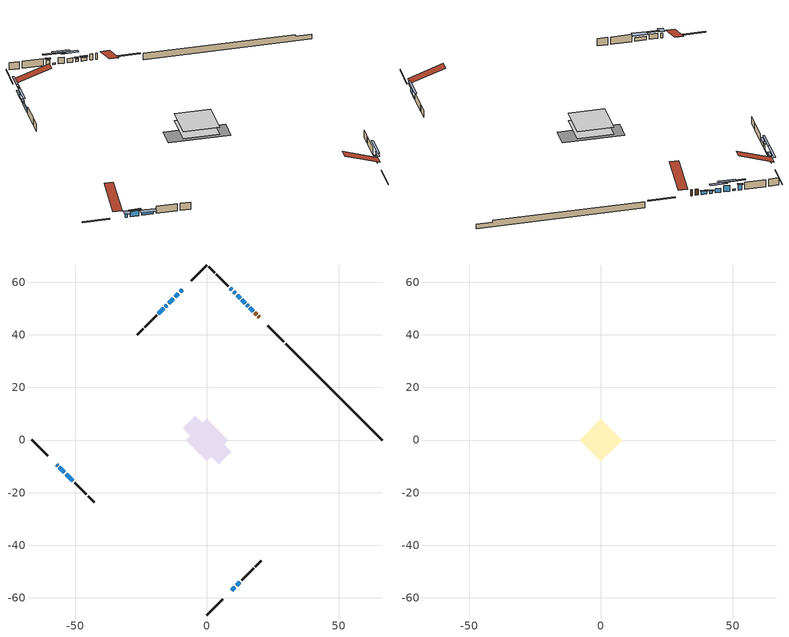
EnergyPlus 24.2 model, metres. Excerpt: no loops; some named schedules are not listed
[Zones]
conditioned space
 floor adiabatic (AdiabaticFloorConstruction): -8,0 0,8 8,0 0,-8 z0.61
 floor foundation (Slab1 construction): -9.16,4.46 -4.46,9.16 9.16,-4.46 4.46,-9.16 z-1.52
 wall outside (RimJoist1 construction): 0,-66.53 6.05,-60.49 / -66.53,0 -60.49,-6.05 / 0,66.53 -6.05,60.49 / 29.24,37.3 23.19,43.34 z0.61:0.91
 wall outside (AdiabaticWallConstruction 1): 19.82,46.71 19.48,47.06 / 18.82,47.71 18.24,48.3 z0.61:2.64
 wall outside (AdiabaticWallConstruction): -57.12,-9.41 -56.76,-9.77 z0.61:2.14; 17.58,48.95 16.32,50.21 / -10.89,55.64 -12.12,54.42 / -53.54,-12.99 -51.03,-15.5 / -16.49,50.04 -18.47,48.06 z0.61:1.73; 15.67,50.87 15.16,51.37 z0.61:1.53; 9.41,-57.12 10.64,-55.9 / 12.63,53.9 11.41,55.13 z0.61:2.67; 14.51,52.03 13.29,53.25 z0.61:2.03; 11.29,-55.24 12.51,-54.02 / -9.41,57.12 -10.24,56.29 / -12.77,53.76 -14.6,51.93 z0.61:1.14; 10.75,55.78 10.14,56.39 z0.61:1.15; -15.26,51.27 -15.84,50.7 / -56.1,-10.43 -54.2,-12.33 z0.61:2.39; 9.48,57.05 8.76,57.77 z0.61:2.44
 wall outside (Wall1 construction): 13.17,-53.37 17.72,-48.82 / -50.37,-16.16 -45.83,-20.71 / -19.13,47.41 -23.67,42.86 / 8.11,58.43 3.56,62.97 z0.61:3.05
 wall outside (Wall2 construction): 18.37,-48.16 20.62,-45.91 / -45.17,-21.37 -42.92,-23.61 / -24.33,42.2 -26.58,39.96 / 2.9,63.63 0.66,65.88 z0.61:3.05
 wall foundation (FoundationWall1 construction): 29.89,36.64,-1.52 29.89,36.64,0.61 62.87,3.66,0.61 62.87,3.66,-0.04 66.53,0,-0.04 66.53,0,-1.52
 window (WindowConstruction 10): -57.12,-9.41 -56.76,-9.77 z0.61:2.13
 window (WindowConstruction 5): 17.58,48.95 16.32,50.21 z0.61:1.73
 window (WindowConstruction 6): 15.67,50.87 15.16,51.37 z0.61:1.52
 window (WindowConstruction 7): 9.41,-57.12 10.64,-55.9 z0.61:2.67
 window (WindowConstruction 8): 14.51,52.03 13.29,53.25 z0.61:2.03
 window (WindowConstruction 9): 12.63,53.9 11.41,55.13 z0.61:2.67
 window (WindowConstruction 12): 11.29,-55.24 12.51,-54.02 z0.61:1.14
 window (WindowConstruction 13): 10.75,55.78 10.14,56.39 z0.61:1.14
 window (WindowConstruction 14): -9.41,57.12 -10.24,56.29 z0.61:1.14
 window (WindowConstruction): -10.9,55.64 -12.12,54.42 z0.61:1.73
 window (WindowConstruction 15): -12.77,53.76 -14.6,51.93 z0.61:1.14
 window (WindowConstruction 1): -15.26,51.27 -15.84,50.7 z0.61:2.39
 window (WindowConstruction 2): -56.1,-10.43 -54.2,-12.33 z0.61:2.39
 window (WindowConstruction 3): -53.54,-12.99 -51.03,-15.5 z0.61:1.73
 window (WindowConstruction 11): 9.48,57.05 8.76,57.77 z0.61:2.44
 window (WindowConstruction 4): -16.49,50.04 -18.47,48.06 z0.61:1.73
 door (Door): 19.82,46.71 19.48,47.06 z0.61:2.64
 door (Door 1): 18.82,47.71 18.24,48.3 z0.61:2.64
 ceiling adiabatic (AdiabaticFloorConstruction): 0,-8 8,0 0,8 -8,0 z0.61
attic - vented
 floor to conditioned space (Floor1 construction Reversed): -8,0 0,8 8,0 0,-8 z3.05
 roof outside (Roof1 construction): 8.76,-57.78,3.05 0.96,-49.98,6.72 -1.09,-52.04,6.72 6.7,-59.83,3.05; -57.78,-8.76,3.05 -49.98,-0.96,6.72 -52.04,1.09,6.72 -59.83,-6.7,3.05; -8.76,57.78,3.05 -0.96,49.98,6.72 1.09,52.04,6.72 -6.7,59.83,3.05; 20.48,46.05,3.05 12.69,38.26,6.72 14.74,36.21,6.72 22.53,44,3.05
shading: -56.33,-10.2 -57.55,-8.98 -58.84,-10.28 -57.62,-11.5 z2.74; 16.11,50.42 17.79,48.74 18.22,49.17 16.54,50.85 z2.03; 14.95,51.58 15.88,50.66 16.31,51.09 15.38,52.01 z1.82; 11.07,-55.47 8.98,-57.55 9.41,-57.98 11.5,-55.9 z3.28; 11.99,54.54 15.8,50.73 16.44,51.38 12.64,55.18 z3.86; 10.11,56.42 13.92,52.61 14.57,53.26 10.76,57.06 z4.5; 14.67,-51.86 9.13,-57.4 9.57,-57.83 15.1,-52.3 z4.19; 7.98,58.55 12.91,53.63 13.34,54.06 8.41,58.98 z4.19; -12.4,54.14 -7.26,59.28 -7.69,59.71 -12.83,54.57 z4.19; -12.33,54.2 -10.68,55.85 -11.12,56.28 -12.76,54.64 z2.03; -16.76,49.77 -10.62,55.92 -11.05,56.35 -17.19,50.2 z4.19; -16.05,50.49 -15.05,51.48 -15.48,51.92 -16.48,50.92 z2.69; -53.77,-12.76 -56.53,-10 -56.97,-10.43 -54.2,-13.2 z3; -50.6,-15.93 -53.97,-12.56 -55.27,-13.85 -51.89,-17.23 z2.34; 8.55,57.98 9.7,56.84 10.13,57.27 8.98,58.41 z2.74; -18.68,47.85 -16.28,50.25 -16.71,50.68 -19.11,48.28 z2.03
[Building]
Building 1: Terrain=Suburbs
[Site:Location]
Quebec Intl AP_QC: Latitude {deg}=46.8; Longitude {deg}=-71.38; Time Zone {hr}=-5; Elevation {m}=74; Keep Site Location Information=Yes
[Site:GroundTemperature:Shallow]
0.0108218, -2.24938, -2.43038, -1.3578, 2.94801, 7.23376, 10.9493, 13.303, 13.5029, 11.5886, 7.96783, 3.81355
[Site:WaterMainsTemperature]
Calculation Method=Schedule; Temperature Schedule=mains temperature schedule
[Material] Roughness=Rough; Thermal Absorptance=0.9
Name | Thickness {m} | Conductivity {W/m-K} | Density {kg/m3} | Specific Heat {J/kg-K} | Solar Absorptance | Visible Absorptance
asphalt or fiberglass shingles | 0.00635 | 0.162714 | 1121.4 | 1465.45 | 0.4 | 0.4
ceiling loosefill ins | 0.169333 | 0.0480833 | 16.02 | 1046.75 | 0.7 | 0.7
ceiling stud and cavity | 0.1397 | 0.106636 | 65.682 | 1177.47 | 0.7 | 0.7
concrete 4.0 in. | 0.1016 | 1.803125 | 2242.8 | 837.4 | 0.7 | 0.7
concrete 8.0 in. | 0.2032 | 1.803125 | 2242.8 | 837.4 | 0.7 | 0.7
door material | 0.04445 | 0.053851 | 512.64 | 1214.23 | 0.7 | 0.7
exterior vertical ins | 0.0210149 | 0.029427 | 32.04 | 1214.23 | 0.7 | 0.7
floor covering | 0.0127 | 0.0433444 | 54.468 | 1339.84 | 0.6 | 0.6
floor rigid ins; wall rigid ins 1 | 0.512978 | 0.029427 | 32.04 | 1214.23 | 0.7 | 0.7
floor stud and cavity | 0.1397 | 1.75129 | 37.0049 | 1207.88 | 0.7 | 0.7
furniture material conditioned space 1 | 0.1524 | 0.115458 | 640.8 | 1214.23 | 0.6 | 0.6
gypsum board | 0.0127 | 0.160291 | 801 | 837.4 | 0.6 | 0.6
gypsum board 1 | 0.0127 | 0.160291 | 801 | 837.4 | 0.7 | 0.7
osb sheathing 0.5 in. | 0.0127 | 0.115458 | 512.64 | 1214.23 | 0.7 | 0.7
osb sheathing 0.75 in. | 0.01905 | 0.115458 | 512.64 | 1214.23 | 0.7 | 0.7
osb sheathing 2.0 in. | 0.0508 | 0.115458 | 512.64 | 1214.23 | 0.7 | 0.7
rim joist stud and cavity | 0.0508 | 0.0637457 | 125.044 | 1163.47 | 0.6 | 0.6
slab rigid ins | 0.0259096 | 0.029427 | 32.04 | 1214.23 | 0.7 | 0.7
wall rigid ins | 0.051816 | 0.029427 | 32.04 | 1214.23 | 0.7 | 0.7
wall stud and cavity | 0.1397 | 0.583408 | 139.0536 | 1170.24 | 0.7 | 0.7
wall stud and cavity 1 | 0.1397 | 0.0784751 | 139.0536 | 1170.24 | 0.7 | 0.7
wall stud and cavity 2 | 0.0889 | 0.380278 | 52.3479 | 1209.89 | 0.7 | 0.7
wall stud and cavity 3 | 0.0889 | 0.391764 | 83.0341 | 1211.67 | 0.7 | 0.7
wood siding | 0.0254 | 0.102417 | 544.68 | 1172.36 | 0.4 | 0.4
wood siding 1; wood siding 2; wood siding 3 | 0.0254 | 0.102417 | 544.68 | 1172.36 | 0.7 | 0.7
[WindowMaterial:SimpleGlazingSystem]
Name | U-Factor {W/m2-K} | Solar Heat Gain Coefficient
WindowMaterial | 1.71305 | 0.41
WindowMaterial 1 | 1.771536 | 0.39
WindowMaterial 10 | 3.04795 | 0.44
WindowMaterial 11 | 3.03035 | 0.47
WindowMaterial 2 | 1.61369 | 0.44
WindowMaterial 3 | 1.71021 | 0.41
WindowMaterial 4 | 1.67501 | 0.42
WindowMaterial 5 | 1.88339 | 0.35
WindowMaterial 6 | 1.80447 | 0.39
WindowMaterial 7 | 1.78062 | 0.38
WindowMaterial 8 | 1.71987 | 0.4
WindowMaterial 9 | 1.71078 | 0.41
[Construction]
AdiabaticFloorConstruction: floor stud and cavity, floor rigid ins, osb sheathing 0.75 in., floor covering
AdiabaticWallConstruction: wood siding 2, wall rigid ins 1, wall stud and cavity 2, gypsum board
AdiabaticWallConstruction 1: wood siding 3, wall rigid ins 1, wall stud and cavity 2, gypsum board
Door; Door 1: door material
Floor1 construction Reversed: gypsum board, ceiling stud and cavity, ceiling loosefill ins
FoundationWall1 construction: concrete 8.0 in., gypsum board 1
furniture construction conditioned space 1: furniture material conditioned space 1
PartitionWallConstruction: gypsum board, wall stud and cavity 3, gypsum board
RimJoist1 construction: wood siding 1, osb sheathing 2.0 in., rim joist stud and cavity
Roof1 construction: asphalt or fiberglass shingles
Slab1 construction: slab rigid ins, concrete 4.0 in.
Wall1 construction: wood siding, wall rigid ins, osb sheathing 0.5 in., wall stud and cavity, gypsum board
Wall2 construction: wood siding, osb sheathing 0.5 in., wall stud and cavity 1, gypsum board
WindowConstruction: WindowMaterial
WindowConstruction 1: WindowMaterial 1
WindowConstruction 10: WindowMaterial 8
WindowConstruction 11: WindowMaterial 9
WindowConstruction 12; WindowConstruction 13; WindowConstruction 15: WindowMaterial 10
WindowConstruction 14: WindowMaterial 11
WindowConstruction 2: WindowMaterial 2
WindowConstruction 3; WindowConstruction 5: WindowMaterial 3
WindowConstruction 4: WindowMaterial 4
WindowConstruction 6: WindowMaterial 5
WindowConstruction 7; WindowConstruction 9: WindowMaterial 6
WindowConstruction 8: WindowMaterial 7
[Zone] Multiplier=1; Part of Total Floor Area=Yes
Name | Volume {m3}
attic - vented | 76.3424
conditioned space | 611.4
[Space]
Name | Zone | Volume {m3}
attic - vented 1 | attic - vented | 76.3424
conditioned space 1 | conditioned space | 611.4
[ZoneInfiltration:EffectiveLeakageArea]
infil attic - vented 1: Zone or Space=attic - vented 1; Schedule=Always On Discrete; Effective Air Leakage Area {cm2}=4726.89; Stack Coefficient=0.000255448; Wind Coefficient=1.07987e-05
[ZoneMixing]
whole house fan mix: Zone or Space=attic - vented; Schedule=Always On Continuous; Design Flow Rate Calculation Method=Flow/Zone; Design Flow Rate {m3/s}=0; Source Zone or Space=conditioned space
[SurfaceProperty:ExposedFoundationPerimeter]
Slab1: Exposed Perimeter Calculation Method=TotalExposedPerimeter; Total Exposed Perimeter {m}=51.816
[InternalMass] Zone or ZoneList=conditioned space; Space or SpaceList=conditioned space 1
Name | Construction | Surface Area {m2}
furniture mass conditioned space 1 | furniture construction conditioned space 1 | 102.408
partition wall mass | PartitionWallConstruction | 256.02
[Lights]
interior lighting: Zone or ZoneList or Space or SpaceList=conditioned space 1; Schedule=interior lighting schedule; Design Level Calculation Method=LightingLevel; Lighting Level {W}=343.2; Return Air Fraction=0; Fraction Radiant=0.6; Fraction Visible=0.2; Fraction Replaceable=1
[People]
occupants: Zone or ZoneList or Space or SpaceList=conditioned space 1; Number of People Schedule=occupants schedule; Number of People Calculation Method=People; Number of People=3; Fraction Radiant=0.314171; Sensible Heat Fraction=0.56303; Activity Level Schedule=occupants activity schedule; Carbon Dioxide Generation Rate {m3/s-W}=0; Enable ASHRAE 55 Comfort Warnings=No; Mean Radiant Temperature Calculation Type=EnclosureAveraged
[ElectricEquipment] Zone or ZoneList or Space or SpaceList=conditioned space 1; Design Level Calculation Method=EquipmentLevel
Name | Schedule | Design Level {W} | Fraction Latent | Fraction Radiant | Fraction Lost
clothes dryer | clothes dryer schedule | 140.772 | 0.015 | 0.081 | 0.85
clothes washer | clothes washer schedule | 32.1985 | 0.03 | 0.162 | 0.7
cooking range | cooking range schedule | 215.147 | 0.08 | 0.432 | 0.2
dishwasher | dishwasher schedule | 66.8632 | 0.3 | 0.18 | 0.4
fridge | fridge schedule | 72.9452 | 0 | 0.6 | 0
mech vent house fan | mech vent house fan schedule | 0.95 | 0 | 0 | 1
mech vent house fan cfis | mech vent house fan cfis schedule | 0 | 0 | 0 | 0
mech vent range fan 0 | mech vent range fan 0 schedule | 57 | 0 | 0 | 1
misc plug loads | misc plug loads schedule | 494.7 | 0.045 | 0.513 | 0.1
whole house fan | Always On Discrete | 0 | 0 | 0 | 1
[OtherEquipment] Zone or ZoneList or Space or SpaceList=conditioned space 1; Design Level Calculation Method=EquipmentLevel
Name | Fuel Type | Schedule | Design Level {W} | Fraction Latent | Fraction Radiant | Fraction Lost
clothes dryer 1 | Electricity | clothes dryer schedule | 0 | 0.015 | 0.081 | 0.85
cooking range 1 | Electricity | cooking range schedule | 0 | 0.08 | 0.432 | 0.2
general water use latent | None | general water use schedule | 62.594 | 1 | 0 | 0
general water use sensible | None | general water use schedule | -61.6891 | 0 | 0.6 | 0
mech vent house fan latent load | None | Always On Discrete | 0 | 1 | 0 | 0
mech vent house fan sensible load | None | Always On Discrete | 0 | 0 | 0 | 0
water heater energy adjustment1 | Electricity | Always On Discrete | 0.01 | 0 | 0 | 1
[ZoneInfiltration:DesignFlowRate] Zone or ZoneList or Space or SpaceList=conditioned space 1; Schedule=Always On Discrete; Design Flow Rate Calculation Method=Flow/Zone; Design Flow Rate {m3/s}=0
infil flow; natural vent flow; whole house fan flow
[Foundation:Kiva]
Foundation Kiva 1: Initial Indoor Air Temperature {C}=18; Wall Height Above Grade {m}=0.609996; Wall Depth Below Slab {m}=0.2032; Custom Block Material Name 1=exterior vertical ins; Custom Block Depth 1 {m}=2.13; Custom Block X Position 1 {m}=0.2159; Custom Block Z Position 1 {m}=0
[Foundation:Kiva:Settings]
Soil Conductivity {W/m-K}=0.849921; Soil Density {kg/m3}=1842.3; Soil Specific Heat {J/kg-K}=418.7; Ground Solar Absorptivity=0.9; Ground Thermal Absorptivity=0.9; Ground Surface Roughness {m}=0.03; Far-Field Width {m}=40; Deep-Ground Boundary Condition=ZeroFlux; Deep-Ground Depth {m}=40; Minimum Cell Dimension {m}=0.2; Maximum Cell Growth Coefficient=3; Simulation Timestep=Timestep
[Exterior:Lights]
exterior lighting: Schedule=exterior lighting schedule; Design Level {W}=75.6
[Schedule:Constant]
Name | Hourly Value
Always On Continuous; mech vent house fan schedule; mech vent house fan cfis schedule; Always On Discrete | 1
occupants activity schedule | 117.228
fridge schedule | 0
[Schedule:Week:Daily]
interior lighting schedule Week Rule - Jan1-Jan27: interior lighting schedule day, interior lighting schedule day, interior lighting schedule day, interior lighting schedule day, interior lighting schedule day, interior lighting schedule day, interior lighting schedule day, interior lighting schedule default day, interior lighting schedule default day, interior lighting schedule default day, interior lighting schedule default day, interior lighting schedule default day
interior lighting schedule Week Rule - Jan28-Feb3: interior lighting schedule day, interior lighting schedule day, interior lighting schedule day, interior lighting schedule day, interior lighting schedule day 1, interior lighting schedule day 1, interior lighting schedule day 1, interior lighting schedule default day, interior lighting schedule default day, interior lighting schedule default day, interior lighting schedule default day, interior lighting schedule default day
interior lighting schedule Week Rule - Feb4-Feb24: interior lighting schedule day 1, interior lighting schedule day 1, interior lighting schedule day 1, interior lighting schedule day 1, interior lighting schedule day 1, interior lighting schedule day 1, interior lighting schedule day 1, interior lighting schedule default day, interior lighting schedule default day, interior lighting schedule default day, interior lighting schedule default day, interior lighting schedule default day
interior lighting schedule Week Rule - Feb25-Mar3: interior lighting schedule day 1, interior lighting schedule day 1, interior lighting schedule day 1, interior lighting schedule day 1, interior lighting schedule day 2, interior lighting schedule day 2, interior lighting schedule day 2, interior lighting schedule default day, interior lighting schedule default day, interior lighting schedule default day, interior lighting schedule default day, interior lighting schedule default day
interior lighting schedule Week Rule - Mar4-Mar31: interior lighting schedule day 2, interior lighting schedule day 2, interior lighting schedule day 2, interior lighting schedule day 2, interior lighting schedule day 2, interior lighting schedule day 2, interior lighting schedule day 2, interior lighting schedule default day, interior lighting schedule default day, interior lighting schedule default day, interior lighting schedule default day, interior lighting schedule default day
interior lighting schedule Week Rule - Apr1-Apr28: interior lighting schedule day 3, interior lighting schedule day 3, interior lighting schedule day 3, interior lighting schedule day 3, interior lighting schedule day 3, interior lighting schedule day 3, interior lighting schedule day 3, interior lighting schedule default day, interior lighting schedule default day, interior lighting schedule default day, interior lighting schedule default day, interior lighting schedule default day
interior lighting schedule Week Rule - Apr29-May5: interior lighting schedule day 3, interior lighting schedule day 3, interior lighting schedule day 4, interior lighting schedule day 4, interior lighting schedule day 4, interior lighting schedule day 4, interior lighting schedule day 4, interior lighting schedule default day, interior lighting schedule default day, interior lighting schedule default day, interior lighting schedule default day, interior lighting schedule default day
interior lighting schedule Week Rule - May6-May26: interior lighting schedule day 4, interior lighting schedule day 4, interior lighting schedule day 4, interior lighting schedule day 4, interior lighting schedule day 4, interior lighting schedule day 4, interior lighting schedule day 4, interior lighting schedule default day, interior lighting schedule default day, interior lighting schedule default day, interior lighting schedule default day, interior lighting schedule default day
interior lighting schedule Week Rule - May27-Jun2: interior lighting schedule day 4, interior lighting schedule day 4, interior lighting schedule day 4, interior lighting schedule day 4, interior lighting schedule day 4, interior lighting schedule day 5, interior lighting schedule day 5, interior lighting schedule default day, interior lighting schedule default day, interior lighting schedule default day, interior lighting schedule default day, interior lighting schedule default day
interior lighting schedule Week Rule - Jun3-Jun30: interior lighting schedule day 5, interior lighting schedule day 5, interior lighting schedule day 5, interior lighting schedule day 5, interior lighting schedule day 5, interior lighting schedule day 5, interior lighting schedule day 5, interior lighting schedule default day, interior lighting schedule default day, interior lighting schedule default day, interior lighting schedule default day, interior lighting schedule default day
interior lighting schedule Week Rule - Jul1-Jul28: interior lighting schedule day 6, interior lighting schedule day 6, interior lighting schedule day 6, interior lighting schedule day 6, interior lighting schedule day 6, interior lighting schedule day 6, interior lighting schedule day 6, interior lighting schedule default day, interior lighting schedule default day, interior lighting schedule default day, interior lighting schedule default day, interior lighting schedule default day
interior lighting schedule Week Rule - Jul29-Aug4: interior lighting schedule day 6, interior lighting schedule day 6, interior lighting schedule day 6, interior lighting schedule day 7, interior lighting schedule day 7, interior lighting schedule day 7, interior lighting schedule day 7, interior lighting schedule default day, interior lighting schedule default day, interior lighting schedule default day, interior lighting schedule default day, interior lighting schedule default day
interior lighting schedule Week Rule - Aug5-Aug25: interior lighting schedule day 7, interior lighting schedule day 7, interior lighting schedule day 7, interior lighting schedule day 7, interior lighting schedule day 7, interior lighting schedule day 7, interior lighting schedule day 7, interior lighting schedule default day, interior lighting schedule default day, interior lighting schedule default day, interior lighting schedule default day, interior lighting schedule default day
interior lighting schedule Week Rule - Aug26-Sep1: interior lighting schedule day 7, interior lighting schedule day 7, interior lighting schedule day 7, interior lighting schedule day 7, interior lighting schedule day 7, interior lighting schedule day 7, interior lighting schedule day 8, interior lighting schedule default day, interior lighting schedule default day, interior lighting schedule default day, interior lighting schedule default day, interior lighting schedule default day
interior lighting schedule Week Rule - Sep2-Sep29: interior lighting schedule day 8, interior lighting schedule day 8, interior lighting schedule day 8, interior lighting schedule day 8, interior lighting schedule day 8, interior lighting schedule day 8, interior lighting schedule day 8, interior lighting schedule default day, interior lighting schedule default day, interior lighting schedule default day, interior lighting schedule default day, interior lighting schedule default day
interior lighting schedule Week Rule - Sep30-Oct6: interior lighting schedule day 8, interior lighting schedule day 9, interior lighting schedule day 9, interior lighting schedule day 9, interior lighting schedule day 9, interior lighting schedule day 9, interior lighting schedule day 9, interior lighting schedule default day, interior lighting schedule default day, interior lighting schedule default day, interior lighting schedule default day, interior lighting schedule default day
interior lighting schedule Week Rule - Oct7-Oct27: interior lighting schedule day 9, interior lighting schedule day 9, interior lighting schedule day 9, interior lighting schedule day 9, interior lighting schedule day 9, interior lighting schedule day 9, interior lighting schedule day 9, interior lighting schedule default day, interior lighting schedule default day, interior lighting schedule default day, interior lighting schedule default day, interior lighting schedule default day
interior lighting schedule Week Rule - Oct28-Nov3: interior lighting schedule day 9, interior lighting schedule day 9, interior lighting schedule day 9, interior lighting schedule day 9, interior lighting schedule day 10, interior lighting schedule day 10, interior lighting schedule day 10, interior lighting schedule default day, interior lighting schedule default day, interior lighting schedule default day, interior lighting schedule default day, interior lighting schedule default day
interior lighting schedule Week Rule - Nov4-Nov24: interior lighting schedule day 10, interior lighting schedule day 10, interior lighting schedule day 10, interior lighting schedule day 10, interior lighting schedule day 10, interior lighting schedule day 10, interior lighting schedule day 10, interior lighting schedule default day, interior lighting schedule default day, interior lighting schedule default day, interior lighting schedule default day, interior lighting schedule default day
interior lighting schedule Week Rule - Nov25-Dec1: interior lighting schedule day 10, interior lighting schedule day 10, interior lighting schedule day 10, interior lighting schedule day 10, interior lighting schedule day 10, interior lighting schedule day 10, interior lighting schedule day 11, interior lighting schedule default day, interior lighting schedule default day, interior lighting schedule default day, interior lighting schedule default day, interior lighting schedule default day
interior lighting schedule Week Rule - Dec2-Dec31: interior lighting schedule day 11, interior lighting schedule day 11, interior lighting schedule day 11, interior lighting schedule day 11, interior lighting schedule day 11, interior lighting schedule day 11, interior lighting schedule day 11, interior lighting schedule default day, interior lighting schedule default day, interior lighting schedule default day, interior lighting schedule default day, interior lighting schedule default day
occupants schedule Week Rule - Jan1-Dec31: occupants schedule day, occupants schedule day, occupants schedule day, occupants schedule day, occupants schedule day, occupants schedule day, occupants schedule day, occupants schedule default day, occupants schedule default day, occupants schedule default day, occupants schedule default day, occupants schedule default day
clothes dryer schedule Week Rule - Jan1-Dec31: clothes dryer schedule day, clothes dryer schedule day, clothes dryer schedule day, clothes dryer schedule day, clothes dryer schedule day, clothes dryer schedule day, clothes dryer schedule day, clothes dryer schedule default day, clothes dryer schedule default day, clothes dryer schedule default day, clothes dryer schedule default day, clothes dryer schedule default day
clothes washer schedule Week Rule - Jan1-Dec31: clothes washer schedule day, clothes washer schedule day, clothes washer schedule day, clothes washer schedule day, clothes washer schedule day, clothes washer schedule day, clothes washer schedule day, clothes washer schedule default day, clothes washer schedule default day, clothes washer schedule default day, clothes washer schedule default day, clothes washer schedule default day
cooking range schedule Week Rule - Jan1-Dec31: cooking range schedule day, cooking range schedule day, cooking range schedule day, cooking range schedule day, cooking range schedule day, cooking range schedule day, cooking range schedule day, cooking range schedule default day, cooking range schedule default day, cooking range schedule default day, cooking range schedule default day, cooking range schedule default day
dishwasher schedule Week Rule - Jan1-Dec31: dishwasher schedule day, dishwasher schedule day, dishwasher schedule day, dishwasher schedule day, dishwasher schedule day, dishwasher schedule day, dishwasher schedule day, dishwasher schedule default day, dishwasher schedule default day, dishwasher schedule default day, dishwasher schedule default day, dishwasher schedule default day
mech vent range fan 0 schedule Week Rule - Jan1-Dec31: mech vent range fan 0 schedule day, mech vent range fan 0 schedule day, mech vent range fan 0 schedule day, mech vent range fan 0 schedule day, mech vent range fan 0 schedule day, mech vent range fan 0 schedule day, mech vent range fan 0 schedule day, mech vent range fan 0 schedule default day, mech vent range fan 0 schedule default day, mech vent range fan 0 schedule default day, mech vent range fan 0 schedule default day, mech vent range fan 0 schedule default day
misc plug loads schedule Week Rule - Jan1-Dec31: misc plug loads schedule day, misc plug loads schedule day, misc plug loads schedule day, misc plug loads schedule day, misc plug loads schedule day, misc plug loads schedule day, misc plug loads schedule day, misc plug loads schedule default day, misc plug loads schedule default day, misc plug loads schedule default day, misc plug loads schedule default day, misc plug loads schedule default day
general water use schedule Week Rule - Jan1-Dec31: general water use schedule day, general water use schedule day, general water use schedule day, general water use schedule day, general water use schedule day, general water use schedule day, general water use schedule day, general water use schedule default day, general water use schedule default day, general water use schedule default day, general water use schedule default day, general water use schedule default day
exterior lighting schedule Week Rule - Jan1-Jan27: exterior lighting schedule day, exterior lighting schedule day, exterior lighting schedule day, exterior lighting schedule day, exterior lighting schedule day, exterior lighting schedule day, exterior lighting schedule day, exterior lighting schedule default day, exterior lighting schedule default day, exterior lighting schedule default day, exterior lighting schedule default day, exterior lighting schedule default day
exterior lighting schedule Week Rule - Jan28-Feb3: exterior lighting schedule day, exterior lighting schedule day, exterior lighting schedule day, exterior lighting schedule day, exterior lighting schedule day 1, exterior lighting schedule day 1, exterior lighting schedule day 1, exterior lighting schedule default day, exterior lighting schedule default day, exterior lighting schedule default day, exterior lighting schedule default day, exterior lighting schedule default day
exterior lighting schedule Week Rule - Feb4-Feb24: exterior lighting schedule day 1, exterior lighting schedule day 1, exterior lighting schedule day 1, exterior lighting schedule day 1, exterior lighting schedule day 1, exterior lighting schedule day 1, exterior lighting schedule day 1, exterior lighting schedule default day, exterior lighting schedule default day, exterior lighting schedule default day, exterior lighting schedule default day, exterior lighting schedule default day
exterior lighting schedule Week Rule - Feb25-Mar3: exterior lighting schedule day 1, exterior lighting schedule day 1, exterior lighting schedule day 1, exterior lighting schedule day 1, exterior lighting schedule day 2, exterior lighting schedule day 2, exterior lighting schedule day 2, exterior lighting schedule default day, exterior lighting schedule default day, exterior lighting schedule default day, exterior lighting schedule default day, exterior lighting schedule default day
exterior lighting schedule Week Rule - Mar4-Mar31: exterior lighting schedule day 2, exterior lighting schedule day 2, exterior lighting schedule day 2, exterior lighting schedule day 2, exterior lighting schedule day 2, exterior lighting schedule day 2, exterior lighting schedule day 2, exterior lighting schedule default day, exterior lighting schedule default day, exterior lighting schedule default day, exterior lighting schedule default day, exterior lighting schedule default day
exterior lighting schedule Week Rule - Apr1-Apr28: exterior lighting schedule day 3, exterior lighting schedule day 3, exterior lighting schedule day 3, exterior lighting schedule day 3, exterior lighting schedule day 3, exterior lighting schedule day 3, exterior lighting schedule day 3, exterior lighting schedule default day, exterior lighting schedule default day, exterior lighting schedule default day, exterior lighting schedule default day, exterior lighting schedule default day
exterior lighting schedule Week Rule - Apr29-May5: exterior lighting schedule day 3, exterior lighting schedule day 3, exterior lighting schedule day 4, exterior lighting schedule day 4, exterior lighting schedule day 4, exterior lighting schedule day 4, exterior lighting schedule day 4, exterior lighting schedule default day, exterior lighting schedule default day, exterior lighting schedule default day, exterior lighting schedule default day, exterior lighting schedule default day
exterior lighting schedule Week Rule - May6-May26: exterior lighting schedule day 4, exterior lighting schedule day 4, exterior lighting schedule day 4, exterior lighting schedule day 4, exterior lighting schedule day 4, exterior lighting schedule day 4, exterior lighting schedule day 4, exterior lighting schedule default day, exterior lighting schedule default day, exterior lighting schedule default day, exterior lighting schedule default day, exterior lighting schedule default day
exterior lighting schedule Week Rule - May27-Jun2: exterior lighting schedule day 4, exterior lighting schedule day 4, exterior lighting schedule day 4, exterior lighting schedule day 4, exterior lighting schedule day 4, exterior lighting schedule day 5, exterior lighting schedule day 5, exterior lighting schedule default day, exterior lighting schedule default day, exterior lighting schedule default day, exterior lighting schedule default day, exterior lighting schedule default day
exterior lighting schedule Week Rule - Jun3-Jun30: exterior lighting schedule day 5, exterior lighting schedule day 5, exterior lighting schedule day 5, exterior lighting schedule day 5, exterior lighting schedule day 5, exterior lighting schedule day 5, exterior lighting schedule day 5, exterior lighting schedule default day, exterior lighting schedule default day, exterior lighting schedule default day, exterior lighting schedule default day, exterior lighting schedule default day
exterior lighting schedule Week Rule - Jul1-Jul28: exterior lighting schedule day 6, exterior lighting schedule day 6, exterior lighting schedule day 6, exterior lighting schedule day 6, exterior lighting schedule day 6, exterior lighting schedule day 6, exterior lighting schedule day 6, exterior lighting schedule default day, exterior lighting schedule default day, exterior lighting schedule default day, exterior lighting schedule default day, exterior lighting schedule default day
exterior lighting schedule Week Rule - Jul29-Aug4: exterior lighting schedule day 6, exterior lighting schedule day 6, exterior lighting schedule day 6, exterior lighting schedule day 7, exterior lighting schedule day 7, exterior lighting schedule day 7, exterior lighting schedule day 7, exterior lighting schedule default day, exterior lighting schedule default day, exterior lighting schedule default day, exterior lighting schedule default day, exterior lighting schedule default day
exterior lighting schedule Week Rule - Aug5-Aug25: exterior lighting schedule day 7, exterior lighting schedule day 7, exterior lighting schedule day 7, exterior lighting schedule day 7, exterior lighting schedule day 7, exterior lighting schedule day 7, exterior lighting schedule day 7, exterior lighting schedule default day, exterior lighting schedule default day, exterior lighting schedule default day, exterior lighting schedule default day, exterior lighting schedule default day
exterior lighting schedule Week Rule - Aug26-Sep1: exterior lighting schedule day 7, exterior lighting schedule day 7, exterior lighting schedule day 7, exterior lighting schedule day 7, exterior lighting schedule day 7, exterior lighting schedule day 7, exterior lighting schedule day 8, exterior lighting schedule default day, exterior lighting schedule default day, exterior lighting schedule default day, exterior lighting schedule default day, exterior lighting schedule default day
exterior lighting schedule Week Rule - Sep2-Sep29: exterior lighting schedule day 8, exterior lighting schedule day 8, exterior lighting schedule day 8, exterior lighting schedule day 8, exterior lighting schedule day 8, exterior lighting schedule day 8, exterior lighting schedule day 8, exterior lighting schedule default day, exterior lighting schedule default day, exterior lighting schedule default day, exterior lighting schedule default day, exterior lighting schedule default day
exterior lighting schedule Week Rule - Sep30-Oct6: exterior lighting schedule day 8, exterior lighting schedule day 9, exterior lighting schedule day 9, exterior lighting schedule day 9, exterior lighting schedule day 9, exterior lighting schedule day 9, exterior lighting schedule day 9, exterior lighting schedule default day, exterior lighting schedule default day, exterior lighting schedule default day, exterior lighting schedule default day, exterior lighting schedule default day
exterior lighting schedule Week Rule - Oct7-Oct27: exterior lighting schedule day 9, exterior lighting schedule day 9, exterior lighting schedule day 9, exterior lighting schedule day 9, exterior lighting schedule day 9, exterior lighting schedule day 9, exterior lighting schedule day 9, exterior lighting schedule default day, exterior lighting schedule default day, exterior lighting schedule default day, exterior lighting schedule default day, exterior lighting schedule default day
[Schedule:Year]
interior lighting schedule: interior lighting schedule Week Rule - Jan1-Jan27, 1, 1, 1, 27, interior lighting schedule Week Rule - Jan28-Feb3, 1, 28, 2, 3, interior lighting schedule Week Rule - Feb4-Feb24, 2, 4, 2, 24, interior lighting schedule Week Rule - Feb25-Mar3, 2, 25, 3, 3, interior lighting schedule Week Rule - Mar4-Mar31, 3, 4, 3, 31, interior lighting schedule Week Rule - Apr1-Apr28, 4, 1, 4, 28, interior lighting schedule Week Rule - Apr29-May5, 4, 29, 5, 5, interior lighting schedule Week Rule - May6-May26, 5, 6, 5, 26, interior lighting schedule Week Rule - May27-Jun2, 5, 27, 6, 2, interior lighting schedule Week Rule - Jun3-Jun30, 6, 3, 6, 30, interior lighting schedule Week Rule - Jul1-Jul28, 7, 1, 7, 28, interior lighting schedule Week Rule - Jul29-Aug4, 7, 29, 8, 4, interior lighting schedule Week Rule - Aug5-Aug25, 8, 5, 8, 25, interior lighting schedule Week Rule - Aug26-Sep1, 8, 26, 9, 1, interior lighting schedule Week Rule - Sep2-Sep29, 9, 2, 9, 29, interior lighting schedule Week Rule - Sep30-Oct6, 9, 30, 10, 6, interior lighting schedule Week Rule - Oct7-Oct27, 10, 7, 10, 27, interior lighting schedule Week Rule - Oct28-Nov3, 10, 28, 11, 3, interior lighting schedule Week Rule - Nov4-Nov24, 11, 4, 11, 24, interior lighting schedule Week Rule - Nov25-Dec1, 11, 25, 12, 1, interior lighting schedule Week Rule - Dec2-Dec31, 12, 2, 12, 31
occupants schedule: occupants schedule Week Rule - Jan1-Dec31, 1, 1, 12, 31
clothes dryer schedule: clothes dryer schedule Week Rule - Jan1-Dec31, 1, 1, 12, 31
clothes washer schedule: clothes washer schedule Week Rule - Jan1-Dec31, 1, 1, 12, 31
cooking range schedule: cooking range schedule Week Rule - Jan1-Dec31, 1, 1, 12, 31
dishwasher schedule: dishwasher schedule Week Rule - Jan1-Dec31, 1, 1, 12, 31
mech vent range fan 0 schedule: mech vent range fan 0 schedule Week Rule - Jan1-Dec31, 1, 1, 12, 31
misc plug loads schedule: misc plug loads schedule Week Rule - Jan1-Dec31, 1, 1, 12, 31
general water use schedule: general water use schedule Week Rule - Jan1-Dec31, 1, 1, 12, 31
exterior lighting schedule: exterior lighting schedule Week Rule - Jan1-Jan27, 1, 1, 1, 27, exterior lighting schedule Week Rule - Jan28-Feb3, 1, 28, 2, 3, exterior lighting schedule Week Rule - Feb4-Feb24, 2, 4, 2, 24, exterior lighting schedule Week Rule - Feb25-Mar3, 2, 25, 3, 3, exterior lighting schedule Week Rule - Mar4-Mar31, 3, 4, 3, 31, exterior lighting schedule Week Rule - Apr1-Apr28, 4, 1, 4, 28, exterior lighting schedule Week Rule - Apr29-May5, 4, 29, 5, 5, exterior lighting schedule Week Rule - May6-May26, 5, 6, 5, 26, exterior lighting schedule Week Rule - May27-Jun2, 5, 27, 6, 2, exterior lighting schedule Week Rule - Jun3-Jun30, 6, 3, 6, 30, exterior lighting schedule Week Rule - Jul1-Jul28, 7, 1, 7, 28, exterior lighting schedule Week Rule - Jul29-Aug4, 7, 29, 8, 4, exterior lighting schedule Week Rule - Aug5-Aug25, 8, 5, 8, 25, exterior lighting schedule Week Rule - Aug26-Sep1, 8, 26, 9, 1, exterior lighting schedule Week Rule - Sep2-Sep29, 9, 2, 9, 29, exterior lighting schedule Week Rule - Sep30-Oct6, 9, 30, 10, 6, exterior lighting schedule Week Rule - Oct7-Oct27, 10, 7, 10, 27, exterior lighting schedule Week Rule - Oct28-Nov3, 10, 28, 11, 3, exterior lighting schedule Week Rule - Nov4-Nov24, 11, 4, 11, 24, exterior lighting schedule Week Rule - Nov25-Dec1, 11, 25, 12, 1, exterior lighting schedule Week Rule - Dec2-Dec31, 12, 2, 12, 31
[Schedule:Compact]
mains temperature schedule: Through: 01/01, For: AllDays, Until: 24:00, 5.175, Through: 01/02, For: AllDays, Until: 24:00, 5.10167, Through: 01/03, For: AllDays, Until: 24:00, 5.02889, Through: 01/04, For: AllDays, Until: 24:00, 4.95778, Through: 01/05, For: AllDays, Until: 24:00, 4.88778, Through: 01/06, For: AllDays, Until: 24:00, 4.81833, Through: 01/07, For: AllDays, Until: 24:00, 4.75056, Through: 01/08, For: AllDays, Until: 24:00, 4.68389, Through: 01/09, For: AllDays, Until: 24:00, 4.61833, Through: 01/10, For: AllDays, Until: 24:00, 4.55389, Through: 01/11, For: AllDays, Until: 24:00, 4.49056, Through: 01/12, For: AllDays, Until: 24:00, 4.42889, Through: 01/13, For: AllDays, Until: 24:00, 4.36778, Through: 01/14, For: AllDays, Until: 24:00, 4.30889, Through: 01/15, For: AllDays, Until: 24:00, 4.25056, Through: 01/16, For: AllDays, Until: 24:00, 4.19389, Through: 01/17, For: AllDays, Until: 24:00, 4.13833, Through: 01/18, For: AllDays, Until: 24:00, 4.08444, Through: 01/19, For: AllDays, Until: 24:00, 4.03167, Through: 01/20, For: AllDays, Until: 24:00, 3.98056, Through: 01/21, For: AllDays, Until: 24:00, 3.93056, Through: 01/22, For: AllDays, Until: 24:00, 3.88222, Through: 01/23, For: AllDays, Until: 24:00, 3.835, Through: 01/24, For: AllDays, Until: 24:00, 3.78944, Through: 01/25, For: AllDays, Until: 24:00, 3.74556, Through: 01/26, For: AllDays, Until: 24:00, 3.70278, Through: 01/27, For: AllDays, Until: 24:00, 3.66167, Through: 01/28, For: AllDays, Until: 24:00, 3.62167, Through: 01/29, For: AllDays, Until: 24:00, 3.58389, Through: 01/30, For: AllDays, Until: 24:00, 3.54722, Through: 01/31, For: AllDays, Until: 24:00, 3.51167, Through: 02/01, For: AllDays, Until: 24:00, 3.47833, Through: 02/02, For: AllDays, Until: 24:00, 3.44611, Through: 02/03, For: AllDays, Until: 24:00, 3.41556, Through: 02/04, For: AllDays, Until: 24:00, 3.38667, Through: 02/05, For: AllDays, Until: 24:00, 3.35944, Through: 02/06, For: AllDays, Until: 24:00, 3.33389, Through: 02/07, For: AllDays, Until: 24:00, 3.30944, Through: 02/08, For: AllDays, Until: 24:00, 3.28667, Through: 02/09, For: AllDays, Until: 24:00, 3.26611, Through: 02/10, For: AllDays, Until: 24:00, 3.24667, Through: 02/11, For: AllDays, Until: 24:00, 3.22889, Through: 02/12, For: AllDays, Until: 24:00, 3.21278, Through: 02/13, For: AllDays, Until: 24:00, 3.19833, Through: 02/14, For: AllDays, Until: 24:00, 3.18556, Through: 02/15, For: AllDays, Until: 24:00, 3.17389, Through: 02/16, For: AllDays, Until: 24:00, 3.16444, Through: 02/17, For: AllDays, Until: 24:00, 3.15667, Through: 02/18, For: AllDays, Until: 24:00, 3.15056, Through: 02/19, For: AllDays, Until: 24:00, 3.14556, Through: 02/20, For: AllDays, Until: 24:00, 3.14278, Through: 02/21, For: AllDays, Until: 24:00, 3.14111, Through: 02/22, For: AllDays, Until: 24:00, 3.14167, Through: 02/23, For: AllDays, Until: 24:00, 3.14333, Through: 02/24, For: AllDays, Until: 24:00, 3.14722, Through: 02/25, For: AllDays, Until: 24:00, 3.15222, Through: 02/26, For: AllDays, Until: 24:00, 3.15944, Through: 02/27, For: AllDays, Until: 24:00, 3.16778, Through: 02/28, For: AllDays, Until: 24:00, 3.17778, Through: 03/01, For: AllDays, Until: 24:00, 3.18944, Through: 03/02, For: AllDays, Until: 24:00, 3.20333, Through: 03/03, For: AllDays, Until: 24:00, 3.21833, Through: 03/04, For: AllDays, Until: 24:00, 3.235, Through: 03/05, For: AllDays, Until: 24:00, 3.25333, Through: 03/06, For: AllDays, Until: 24:00, 3.27333, Through: 03/07, For: AllDays, Until: 24:00, 3.29444, Through: 03/08, For: AllDays, Until: 24:00, 3.31778, Through: 03/09, For: AllDays, Until: 24:00, 3.34222, Through: 03/10, For: AllDays, Until: 24:00, 3.36889, Through: 03/11, For: AllDays, Until: 24:00, 3.39667, Through: 03/12, For: AllDays, Until: 24:00, 3.42611, Through: 03/13, For: AllDays, Until: 24:00, 3.45722, Through: 03/14, For: AllDays, Until: 24:00, 3.49, Through: 03/15, For: AllDays, Until: 24:00, 3.52389, Through: 03/16, For: AllDays, Until: 24:00, 3.55944, Through: 03/17, For: AllDays, Until: 24:00, 3.59667, Through: 03/18, For: AllDays, Until: 24:00, 3.63556, Through: 03/19, For: AllDays, Until: 24:00, 3.67556, Through: 03/20, For: AllDays, Until: 24:00, 3.71722, Through: 03/21, For: AllDays, Until: 24:00, 3.76056, Through: 03/22, For: AllDays, Until: 24:00, 3.80556, Through: 03/23, For: AllDays, Until: 24:00, 3.85111, Through: 03/24, For: AllDays, Until: 24:00, 3.89889, Through: 03/25, For: AllDays, Until: 24:00, 3.94778, Through: 03/26, For: AllDays, Until: 24:00, 3.99833, Through: 03/27, For: AllDays, Until: 24:00, 4.05, Through: 03/28, For: AllDays, Until: 24:00, 4.10333, Through: 03/29, For: AllDays, Until: 24:00, 4.15778, Through: 03/30, For: AllDays, Until: 24:00, 4.21333, Through: 03/31, For: AllDays, Until: 24:00, 4.27056, Through: 04/01, For: AllDays, Until: 24:00, 4.32944, Through: 04/02, For: AllDays, Until: 24:00, 4.38889, Through: 04/03, For: AllDays, Until: 24:00, 4.45, Through: 04/04, For: AllDays, Until: 24:00, 4.51222, Through: 04/05, For: AllDays, Until: 24:00, 4.57611, Through: 04/06, For: AllDays, Until: 24:00, 4.64056, Through: 04/07, For: AllDays, Until: 24:00, 4.70667, Through: 04/08, For: AllDays, Until: 24:00, 4.77389, Through: 04/09, For: AllDays, Until: 24:00, 4.84222, Through: 04/10, For: AllDays, Until: 24:00, 4.91167, Through: 04/11, For: AllDays, Until: 24:00, 4.98278, Through: 04/12, For: AllDays, Until: 24:00, 5.05444, Through: 04/13, For: AllDays, Until: 24:00, 5.12722, Through: 04/14, For: AllDays, Until: 24:00, 5.20111, Through: 04/15, For: AllDays, Until: 24:00, 5.27611, Through: 04/16, For: AllDays, Until: 24:00, 5.35167, Through: 04/17, For: AllDays, Until: 24:00, 5.42889, Through: 04/18, For: AllDays, Until: 24:00, 5.50667, Through: 04/19, For: AllDays, Until: 24:00, 5.58556, Through: 04/20, For: AllDays, Until: 24:00, 5.665, Through: 04/21, For: AllDays, Until: 24:00, 5.74611, Through: 04/22, For: AllDays, Until: 24:00, 5.82722, Through: 04/23, For: AllDays, Until: 24:00, 5.91, Through: 04/24, For: AllDays, Until: 24:00, 5.99278, Through: 04/25, For: AllDays, Until: 24:00, 6.07722, Through: 04/26, For: AllDays, Until: 24:00, 6.16167, Through: 04/27, For: AllDays, Until: 24:00, 6.24722, Through: 04/28, For: AllDays, Until: 24:00, 6.33389, Through: 04/29, For: AllDays, Until: 24:00, 6.42056, Through: 04/30, For: AllDays, Until: 24:00, 6.50833, Through: 05/01, For: AllDays, Until: 24:00, 6.59667, Through: 05/02, For: AllDays, Until: 24:00, 6.68556, Through: 05/03, For: AllDays, Until: 24:00, 6.775, Through: 05/04, For: AllDays, Until: 24:00, 6.86556, Through: 05/05, For: AllDays, Until: 24:00, 6.95611, Through: 05/06, For: AllDays, Until: 24:00, 7.04722, Through: 05/07, For: AllDays, Until: 24:00, 7.13889, Through: 05/08, For: AllDays, Until: 24:00, 7.23111, Through: 05/09, For: AllDays, Until: 24:00, 7.32333, Through: 05/10, For: AllDays, Until: 24:00, 7.41667, Through: 05/11, For: AllDays, Until: 24:00, 7.51, Through: 05/12, For: AllDays, Until: 24:00, 7.60389, Through: 05/13, For: AllDays, Until: 24:00, 7.69778, Through: 05/14, For: AllDays, Until: 24:00, 7.79222, Through: 05/15, For: AllDays, Until: 24:00, 7.88667, Through: 05/16, For: AllDays, Until: 24:00, 7.98167, Through: 05/17, For: AllDays, Until: 24:00, 8.07667, Through: 05/18, For: AllDays, Until: 24:00, 8.17167, Through: 05/19, For: AllDays, Until: 24:00, 8.26722, Through: 05/20, For: AllDays, Until: 24:00, 8.36278, Through: 05/21, For: AllDays, Until: 24:00, 8.45833, Through: 05/22, For: AllDays, Until: 24:00, 8.55444, Through: 05/23, For: AllDays, Until: 24:00, 8.65, Through: 05/24, For: AllDays, Until: 24:00, 8.74611, Through: 05/25, For: AllDays, Until: 24:00, 8.84167, Through: 05/26, For: AllDays, Until: 24:00, 8.93722, Through: 05/27, For: AllDays, Until: 24:00, 9.03333, Through: 05/28, For: AllDays, Until: 24:00, 9.12889, Through: 05/29, For: AllDays, Until: 24:00, 9.22389, Through: 05/30, For: AllDays, Until: 24:00, 9.31944, Through: 05/31, For: AllDays, Until: 24:00, 9.41444, Through: 06/01, For: AllDays, Until: 24:00, 9.50944, Through: 06/02, For: AllDays, Until: 24:00, 9.60389, Through: 06/03, For: AllDays, Until: 24:00, 9.69833, Through: 06/04, For: AllDays, Until: 24:00, 9.79278, Through: 06/05, For: AllDays, Until: 24:00, 9.88667, Through: 06/06, For: AllDays, Until: 24:00, 9.98, Through: 06/07, For: AllDays, Until: 24:00, 10.0728, Through: 06/08, For: AllDays, Until: 24:00, 10.1656, Through: 06/09, For: AllDays, Until: 24:00, 10.2578, Through: 06/10, For: AllDays, Until: 24:00, 10.3494, Through: 06/11, For: AllDays, Until: 24:00, 10.4411, Through: 06/12, For: AllDays, Until: 24:00, 10.5317, Through: 06/13, For: AllDays, Until: 24:00, 10.6222, Through: 06/14, For: AllDays, Until: 24:00, 10.7117, Through: 06/15, For: AllDays, Until: 24:00, 10.8006, Through: 06/16, For: AllDays, Until: 24:00, 10.8889, Through: 06/17, For: AllDays, Until: 24:00, 10.9772, Through: 06/18, For: AllDays, Until: 24:00, 11.0639, Through: 06/19, For: AllDays, Until: 24:00, 11.1506, Through: 06/20, For: AllDays, Until: 24:00, 11.2361, Through: 06/21, For: AllDays, Until: 24:00, 11.3211, Through: 06/22, For: AllDays, Until: 24:00, 11.4056, Through: 06/23, For: AllDays, Until: 24:00, 11.4889, Through: 06/24, For: AllDays, Until: 24:00, 11.5711, Through: 06/25, For: AllDays, Until: 24:00, 11.6533, Through: 06/26, For: AllDays, Until: 24:00, 11.7339, Through: 06/27, For: AllDays, Until: 24:00, 11.8139, Through: 06/28, For: AllDays, Until: 24:00, 11.8928, Through: 06/29, For: AllDays, Until: 24:00, 11.9711, Through: 06/30, For: AllDays, Until: 24:00, 12.0483, Through: 07/01, For: AllDays, Until: 24:00, 12.1244, Through: 07/02, For: AllDays, Until: 24:00, 12.1994, Through: 07/03, For: AllDays, Until: 24:00, 12.2733, Through: 07/04, For: AllDays, Until: 24:00, 12.3467, Through: 07/05, For: AllDays, Until: 24:00, 12.4183, Through: 07/06, For: AllDays, Until: 24:00, 12.4894, Through: 07/07, For: AllDays, Until: 24:00, 12.5589, Through: 07/08, For: AllDays, Until: 24:00, 12.6278, Through: 07/09, For: AllDays, Until: 24:00, 12.695, Through: 07/10, For: AllDays, Until: 24:00, 12.7617, Through: 07/11, For: AllDays, Until: 24:00, 12.8267, Through: 07/12, For: AllDays, Until: 24:00, 12.8906, Through: 07/13, For: AllDays, Until: 24:00, 12.9528, Through: 07/14, For: AllDays, Until: 24:00, 13.0144, Through: 07/15, For: AllDays, Until: 24:00, 13.0744, Through: 07/16, For: AllDays, Until: 24:00, 13.1333, Through: 07/17, For: AllDays, Until: 24:00, 13.1906, Through: 07/18, For: AllDays, Until: 24:00, 13.2467, Through: 07/19, For: AllDays, Until: 24:00, 13.3017, Through: 07/20, For: AllDays, Until: 24:00, 13.355, Through: 07/21, For: AllDays, Until: 24:00, 13.4072, Through: 07/22, For: AllDays, Until: 24:00, 13.4578, Through: 07/23, For: AllDays, Until: 24:00, 13.5067, Through: 07/24, For: AllDays, Until: 24:00, 13.5544, Through: 07/25, For: AllDays, Until: 24:00, 13.6011, Through: 07/26, For: AllDays, Until: 24:00, 13.6461, Through: 07/27, For: AllDays, Until: 24:00, 13.6894, Through: 07/28, For: AllDays, Until: 24:00, 13.7317, Through: 07/29, For: AllDays, Until: 24:00, 13.7722, Through: 07/30, For: AllDays, Until: 24:00, 13.8111, Through: 07/31, For: AllDays, Until: 24:00, 13.8489, Through: 08/01, For: AllDays, Until: 24:00, 13.8844, Through: 08/02, For: AllDays, Until: 24:00, 13.9189, Through: 08/03, For: AllDays, Until: 24:00, 13.9522, Through: 08/04, For: AllDays, Until: 24:00, 13.9833, Through: 08/05, For: AllDays, Until: 24:00, 14.0133, Through: 08/06, For: AllDays, Until: 24:00, 14.0411, Through: 08/07, For: AllDays, Until: 24:00, 14.0678, Through: 08/08, For: AllDays, Until: 24:00, 14.0933, Through: 08/09, For: AllDays, Until: 24:00, 14.1167, Through: 08/10, For: AllDays, Until: 24:00, 14.1383, Through: 08/11, For: AllDays, Until: 24:00, 14.1589, Through: 08/12, For: AllDays, Until: 24:00, 14.1772, Through: 08/13, For: AllDays, Until: 24:00, 14.1944, Through: 08/14, For: AllDays, Until: 24:00, 14.21, Through: 08/15, For: AllDays, Until: 24:00, 14.2233, Through: 08/16, For: AllDays, Until: 24:00, 14.2356, Through: 08/17, For: AllDays, Until: 24:00, 14.2461, Through: 08/18, For: AllDays, Until: 24:00, 14.255, Through: 08/19, For: AllDays, Until: 24:00, 14.2622, Through: 08/20, For: AllDays, Until: 24:00, 14.2678, Through: 08/21, For: AllDays, Until: 24:00, 14.2717, Through: 08/22, For: AllDays, Until: 24:00, 14.2739, Through: 08/23, For: AllDays, Until: 24:00, 14.2744, Through: 08/24, For: AllDays, Until: 24:00, 14.2733, Through: 08/25, For: AllDays, Until: 24:00, 14.2711, Through: 08/26, For: AllDays, Until: 24:00, 14.2667, Through: 08/27, For: AllDays, Until: 24:00, 14.2606, Through: 08/28, For: AllDays, Until: 24:00, 14.2528, Through: 08/29, For: AllDays, Until: 24:00, 14.2439, Through: 08/30, For: AllDays, Until: 24:00, 14.2328, Through: 08/31, For: AllDays, Until: 24:00, 14.2206, Through: 09/01, For: AllDays, Until: 24:00, 14.2061, Through: 09/02, For: AllDays, Until: 24:00, 14.1906, Through: 09/03, For: AllDays, Until: 24:00, 14.1728, Through: 09/04, For: AllDays, Until: 24:00, 14.1539, Through: 09/05, For: AllDays, Until: 24:00, 14.1333, Through: 09/06, For: AllDays, Until: 24:00, 14.1111, Through: 09/07, For: AllDays, Until: 24:00, 14.0872, Through: 09/08, For: AllDays, Until: 24:00, 14.0617, Through: 09/09, For: AllDays, Until: 24:00, 14.035, Through: 09/10, For: AllDays, Until: 24:00, 14.0061, Through: 09/11, For: AllDays, Until: 24:00, 13.9761, Through: 09/12, For: AllDays, Until: 24:00, 13.9444, Through: 09/13, For: AllDays, Until: 24:00, 13.9111, Through: 09/14, For: AllDays, Until: 24:00, 13.8761, Through: 09/15, For: AllDays, Until: 24:00, 13.84, Through: 09/16, For: AllDays, Until: 24:00, 13.8022, Through: 09/17, For: AllDays, Until: 24:00, 13.7628, Through: 09/18, For: AllDays, Until: 24:00, 13.7217, Through: 09/19, For: AllDays, Until: 24:00, 13.6794, Through: 09/20, For: AllDays, Until: 24:00, 13.6356, Through: 09/21, For: AllDays, Until: 24:00, 13.59, Through: 09/22, For: AllDays, Until: 24:00, 13.5433, Through: 09/23, For: AllDays, Until: 24:00, 13.4956, Through: 09/24, For: AllDays, Until: 24:00, 13.4456, Through: 09/25, For: AllDays, Until: 24:00, 13.395, Through: 09/26, For: AllDays, Until: 24:00, 13.3422, Through: 09/27, For: AllDays, Until: 24:00, 13.2883, Through: 09/28, For: AllDays, Until: 24:00, 13.2333, Through: 09/29, For: AllDays, Until: 24:00, 13.1772, Through: 09/30, For: AllDays, Until: 24:00, 13.1194, Through: 10/01, For: AllDays, Until: 24:00, 13.06, Through: 10/02, For: AllDays, Until: 24:00, 13, Through: 10/03, For: AllDays, Until: 24:00, 12.9383, Through: 10/04, For: AllDays, Until: 24:00, 12.8756, Through: 10/05, For: AllDays, Until: 24:00, 12.8111, Through: 10/06, For: AllDays, Until: 24:00, 12.7456, Through: 10/07, For: AllDays, Until: 24:00, 12.6794, Through: 10/08, For: AllDays, Until: 24:00, 12.6117, Through: 10/09, For: AllDays, Until: 24:00, 12.5428, Through: 10/10, For: AllDays, Until: 24:00, 12.4728, Through: 10/11, For: AllDays, Until: 24:00, 12.4017, Through: 10/12, For: AllDays, Until: 24:00, 12.3294, Through: 10/13, For: AllDays, Until: 24:00, 12.2561, Through: 10/14, For: AllDays, Until: 24:00, 12.1817, Through: 10/15, For: AllDays, Until: 24:00, 12.1061, Through: 10/16, For: AllDays, Until: 24:00, 12.03, Through: 10/17, For: AllDays, Until: 24:00, 11.9528, Through: 10/18, For: AllDays, Until: 24:00, 11.8744, Through: 10/19, For: AllDays, Until: 24:00, 11.795, Through: 10/20, For: AllDays, Until: 24:00, 11.715, Through: 10/21, For: AllDays, Until: 24:00, 11.6339, Through: 10/22, For: AllDays, Until: 24:00, 11.5517, Through: 10/23, For: AllDays, Until: 24:00, 11.4689, Through: 10/24, For: AllDays, Until: 24:00, 11.3856, Through: 10/25, For: AllDays, Until: 24:00, 11.3011, Through: 10/26, For: AllDays, Until: 24:00, 11.2161, Through: 10/27, For: AllDays, Until: 24:00, 11.13, Through: 10/28, For: AllDays, Until: 24:00, 11.0433, Through: 10/29, For: AllDays, Until: 24:00, 10.9561, Through: 10/30, For: AllDays, Until: 24:00, 10.8683, Through: 10/31, For: AllDays, Until: 24:00, 10.7794, Through: 11/01, For: AllDays, Until: 24:00, 10.6906, Through: 11/02, For: AllDays, Until: 24:00, 10.6006, Through: 11/03, For: AllDays, Until: 24:00, 10.51, Through: 11/04, For: AllDays, Until: 24:00, 10.4194, Through: 11/05, For: AllDays, Until: 24:00, 10.3278, Through: 11/06, For: AllDays, Until: 24:00, 10.2361, Through: 11/07, For: AllDays, Until: 24:00, 10.1439, Through: 11/08, For: AllDays, Until: 24:00, 10.0511, Through: 11/09, For: AllDays, Until: 24:00, 9.95778, Through: 11/10, For: AllDays, Until: 24:00, 9.86444, Through: 11/11, For: AllDays, Until: 24:00, 9.77056, Through: 11/12, For: AllDays, Until: 24:00, 9.67611, Through: 11/13, For: AllDays, Until: 24:00, 9.58167, Through: 11/14, For: AllDays, Until: 24:00, 9.48722, Through: 11/15, For: AllDays, Until: 24:00, 9.39222, Through: 11/16, For: AllDays, Until: 24:00, 9.29667, Through: 11/17, For: AllDays, Until: 24:00, 9.20167, Through: 11/18, For: AllDays, Until: 24:00, 9.10611, Through: 11/19, For: AllDays, Until: 24:00, 9.01056, Through: 11/20, For: AllDays, Until: 24:00, 8.915, Through: 11/21, For: AllDays, Until: 24:00, 8.81889, Through: 11/22, For: AllDays, Until: 24:00, 8.72333, Through: 11/23, For: AllDays, Until: 24:00, 8.62722, Through: 11/24, For: AllDays, Until: 24:00, 8.53167, Through: 11/25, For: AllDays, Until: 24:00, 8.43611, Through: 11/26, For: AllDays, Until: 24:00, 8.34, Through: 11/27, For: AllDays, Until: 24:00, 8.245, Through: 11/28, For: AllDays, Until: 24:00, 8.14944, Through: 11/29, For: AllDays, Until: 24:00, 8.05389, Through: 11/30, For: AllDays, Until: 24:00, 7.95889, Through: 12/01, For: AllDays, Until: 24:00, 7.86444, Through: 12/02, For: AllDays, Until: 24:00, 7.76944, Through: 12/03, For: AllDays, Until: 24:00, 7.67556, Through: 12/04, For: AllDays, Until: 24:00, 7.58167, Through: 12/05, For: AllDays, Until: 24:00, 7.48778, Through: 12/06, For: AllDays, Until: 24:00, 7.39444, Through: 12/07, For: AllDays, Until: 24:00, 7.30167, Through: 12/08, For: AllDays, Until: 24:00, 7.20889, Through: 12/09, For: AllDays, Until: 24:00, 7.11722, Through: 12/10, For: AllDays, Until: 24:00, 7.02556, Through: 12/11, For: AllDays, Until: 24:00, 6.93444, Through: 12/12, For: AllDays, Until: 24:00, 6.84389, Through: 12/13, For: AllDays, Until: 24:00, 6.75389, Through: 12/14, For: AllDays, Until: 24:00, 6.66444, Through: 12/15, For: AllDays, Until: 24:00, 6.57556, Through: 12/16, For: AllDays, Until: 24:00, 6.48778, Through: 12/17, For: AllDays, Until: 24:00, 6.4, Through: 12/18, For: AllDays, Until: 24:00, 6.31333, Through: 12/19, For: AllDays, Until: 24:00, 6.22722, Through: 12/20, For: AllDays, Until: 24:00, 6.14167, Through: 12/21, For: AllDays, Until: 24:00, 6.05722, Through: 12/22, For: AllDays, Until: 24:00, 5.97333, Through: 12/23, For: AllDays, Until: 24:00, 5.89, Through: 12/24, For: AllDays, Until: 24:00, 5.80778, Through: 12/25, For: AllDays, Until: 24:00, 5.72667, Through: 12/26, For: AllDays, Until: 24:00, 5.64611, Through: 12/27, For: AllDays, Until: 24:00, 5.56667, Through: 12/28, For: AllDays, Until: 24:00, 5.48833, Through: 12/29, For: AllDays, Until: 24:00, 5.41056, Through: 12/30, For: AllDays, Until: 24:00, 5.33389, Through: 12/31, For: AllDays, Until: 24:00, 5.25778
